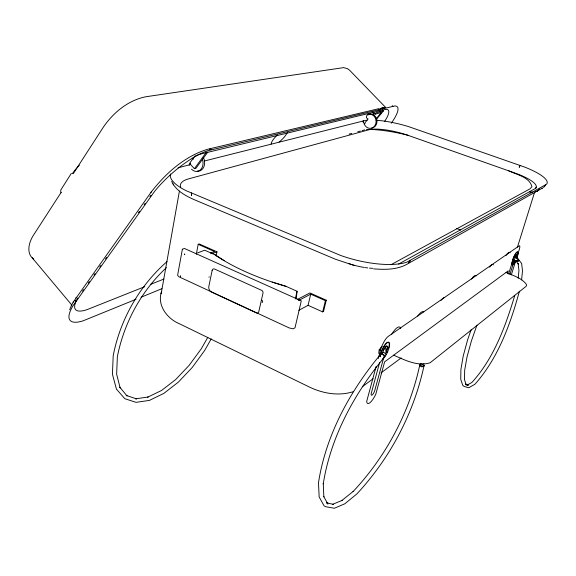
<?xml version="1.0" encoding="UTF-8"?>
<svg xmlns="http://www.w3.org/2000/svg" width="576" height="576" viewBox="0 0 576 576"><rect width="100%" height="100%" fill="white"/><g stroke="black" fill="none" stroke-linecap="round" stroke-linejoin="round"><path stroke-width="0.86" d="M518.306 259.582L517.586 258.617A2.534 2.419 -35 0 0 517.169 258.401M197.474 252.95L204.703 250.207L214.949 254.765A125.467 44.755 13.1 0 0 272.146 282.06L286.15 286.402L297.065 291.269L296.237 298.778M184.608 254.664L184.723 253.937L184.586 254.657M518.22 278.23L518.954 270.374L518.076 263.441L518.436 264.11L515.707 260.755M521.611 279.95L522.482 270.864L521.654 263.513L518.198 259.106A2.527 2.412 -34.8 0 0 516.859 258.725M420.091 364.99L419.94 365.969L421.783 366.883L423.907 366.322L424.231 365.407M179.417 191.102L161.158 293.782L161.554 291.586C156.722 305.294 167.378 318.938 179.726 323.899L310.162 387.403C323.374 393.602 338.976 396.194 353.117 391.73M196.315 254.268L198.194 244.303L199.174 243.943L216.972 251.82L216.151 255.989M519.401 291.247C510.379 324.295 498.096 358.25 475.006 384.178L468.792 387.749L464.083 386.438L462.751 385.315L460.742 379.325L460.901 369.497L463.226 356.026L467.647 339.71L471.146 329.702M419.861 364.486C409.903 411.775 386.136 456.35 353.102 491.551L353.347 491.285L341.777 500.573L342.194 500.364L332.323 504.446M423.979 365.89C413.798 413.503 389.923 458.381 356.796 493.999L344.83 503.784L334.325 508.27L325.57 506.678L324.043 505.8L319.147 496.937L318.499 482.724C325.764 435.722 349.337 392.148 379.404 355.795M295.286 298.973L297.065 291.269M298.85 310.291L308.066 305.33L310.716 294.156L325.411 300.665L326.268 300.197L309.888 292.946L297.216 299.52M308.066 305.33L322.682 311.89L325.411 300.665M326.268 300.197L323.539 311.407L322.682 311.89M376.193 366.25L366.696 401.4A12.276 3.6 -65.5 0 0 375.775 394.265L384.638 361.836L508.241 270.857L507.449 273.398M378.281 358.538L380.599 349.963A11.549 3.47 -66.2 0 1 388.325 336.326L519.084 245.909A5.357 1.202 -68.2 0 1 519.257 249.581L516.874 257.177M379.656 362.398L371.218 393.509A4.025 1.181 -65.5 0 0 372.175 394.985A4.025 1.181 -65.5 0 0 374.666 390.83L384.034 356.45M514.764 295.481C505.462 326.39 493.913 358.33 471.823 382.514L466.87 385.243M508.579 274.039L513.389 258.638M517.435 247.154L534.607 192.218M535.68 188.784L536.213 187.07M509.976 274.298L513.173 264.082M513.706 262.375L514.505 259.826M511.315 274.903L515.815 260.554M476.942 325.166L471.391 340.999L466.999 357.041L464.695 370.116L464.414 379.462L466.243 384.977L465.739 384.3M424.217 365.328L422.482 366.098L420.415 365.306M69.66 309.773L71.654 304.985M326.635 502.877L327.895 504.05L323.676 496.39L323.834 496.886L323.266 483.422L323.251 483.862C330.682 436.817 354.442 393.322 384.581 356.954L384.545 355.997L383.292 354.917A3.384 1.994 33.7 0 0 381.571 354.334M73.138 302.234L151.33 191.894C165.694 173.318 184.45 156.492 207.238 149.393L379.267 108.569M71.237 305.77L73.519 301.522M207.814 337.298L201.362 348.682L189.065 365.436L175.637 379.598L161.532 390.485L147.73 397.159L148.111 397.022L135.59 398.815L136.519 398.88L126.23 395.41L127.03 395.935L119.786 387.173L120.146 387.958L116.647 374.22L117.353 356.717C123.97 322.985 141.185 291.038 166.435 267.638M211.234 338.882L204.689 350.431L192.247 367.459L178.474 382.025L163.886 393.372L149.407 400.406L136.03 402.343L124.826 398.7L116.438 389.117L112.442 374.249L113.198 355.738C120.168 319.651 139.298 285.804 167.026 261.619M71.316 173.369L60.948 189.742L60.638 190.966L61.121 192.751M61.114 192.442L33.818 234.641C29.11 241.589 25.632 253.109 33.574 259.157L32.458 258.084M73.303 173.606L103.032 127.642C112.99 112.802 128.117 100.202 145.987 96.732L343.577 67.63L347.472 68.659L349.495 70.114L385.733 107.525M82.534 291.125L83.578 289.663M88.279 283.075L89.323 281.606M94.018 275.018L95.062 273.557M99.763 266.969L100.807 265.5M105.502 258.912L106.546 257.45M138.384 212.789L139.428 211.327M144.122 204.732L145.166 203.27M149.868 196.682L150.912 195.214M150.955 192.42L151.33 191.894M75.852 297.972L76.291 297.367M194.796 156.139L189.554 163.375L194.371 168.696L195.955 168.286L207.828 152.042M189.079 165.269L190.562 163.224M194.371 168.696L206.489 152.1M364.14 123.761L368.093 118.966L366.516 117.864A2.902 2.527 83.7 0 1 368.302 114.386L369.05 114.178A7.121 6.199 83.3 0 1 375.948 119.93A7.121 6.199 83.3 0 1 371.758 128.102A7.121 6.199 83.3 0 1 364.14 123.761L365.069 123.617M372.139 114.84L373.846 112.774M373.19 114.581L374.328 113.198M372.758 111.838L375.005 114.163L376.171 112.752L383.35 111.002L382.234 109.858M376.157 118.814L381.298 112.615L375.005 114.163M376.495 119.261L383.35 111.002M420.113 364.579L419.76 365.609L419.868 364.334M538.97 189.655L539.64 188.885A9.54 9.158 54.3 0 1 535.543 191.801M543.37 187.445L544.586 186.48M362.261 386.777L373.068 378.763M380.988 372.895L401.162 357.941M262.109 302.609L262.685 301.514L262.044 300.233M517.954 260.554L516.766 260.964A2.534 2.412 -34.7 0 1 515.419 260.582L514.836 259.97M383.89 357.401L384.595 356.94M424.015 363.888L422.597 364.284L420.487 363.672M535.032 192.247L406.822 264.334C396.756 269.863 384.732 269.719 373.615 268.862M536.515 191.426L542.542 188.042L541.656 188.532M398.621 264.046L534.658 188.87A32.753 8.215 15.5 0 0 515.009 173.059L407.75 135.223A55.087 13.802 14 0 0 366.48 129.456M384.566 356.63L384.811 356.494A1.382 0.684 36.2 0 0 384.696 355.637L383.45 354.542A3.37 1.656 36.2 0 0 382.342 354.002M391.032 264.701L529.992 188.856L531.936 186.754C529.618 177.07 516.672 174.701 508.766 170.842M298.418 300.571L310.716 294.156M136.037 299.29L83.074 320.839A50.177 14.688 -39.4 0 1 72.958 305.813L154.62 191.369A53.359 17.338 -41.4 0 1 207.151 150.89L394.747 105.97A39.895 9.54 -44.2 0 1 391.284 123.206M141.034 297.245L161.834 288.713M144.706 286.697L88.754 308.966A39.182 11.65 -39.3 0 1 77.818 297.979M150.552 284.364L163.908 279.05M212.026 253.742L216.972 251.82M210.406 253.123L214.51 251.532L198.194 244.303M208.829 277.085L209.398 276.991M178.034 167.839L190.418 164.534M368.302 114.386L369.972 114.048A7.114 6.192 83.3 0 1 376.956 120.42A7.114 6.192 83.3 0 1 371.585 128.182M349.121 134.107L351.72 133.409M357.775 131.767L360.367 131.069M362.102 130.601L364.694 129.895M204.307 161.021L365.652 120.384A39.557 9.446 13.9 0 1 367.128 120.226M467.215 385.056L468.54 385.063L465.638 384.091M515.786 258.286L516.24 258.235A2.534 2.419 -35 0 1 516.715 258.271M332.856 504.346L333.418 504.382L326.88 502.884M369.461 268.114L372.701 268.322M365.234 267.61L367.769 267.912M364.37 267.458L360.907 266.854A32.53 11.556 14.1 0 1 352.26 264.694M354.031 265.414L335.376 259.214L193.946 199.555C186.005 195.977 177.566 191.556 172.966 183.823M286.15 286.416L272.138 282.067M506.059 272.47C513.216 275.652 522.108 277.992 526.644 284.818L526.147 286.294L430.15 362.75C417.946 366.833 404.784 360.036 393.682 355.176M456.444 228.434L460.62 230.04M224.345 260.726L214.812 254.621M192.247 158.155L193.514 159.149M515.491 260.626L516.002 261.223A2.506 2.448 -56.8 0 0 517.334 261.612L518.803 260.748L518.537 259.38M378.986 110.34L380.722 112.046M32.263 257.868L71.87 305.143M385.74 353.916L385.92 354.254L384.502 352.807A3.377 1.994 33.7 0 0 382.781 352.231M171.648 181.382L173.542 184.889M379.807 353.57A4.003 1.231 -66 0 1 379.145 350.834A4.003 1.231 -66 0 1 382.111 346.406M532.526 192.283A9.54 9.158 54.3 0 1 529.481 191.729L529.574 191.765A9.432 9.05 54.3 0 0 532.584 192.305M170.482 173.938A53.287 16.985 11.2 0 0 186.228 190.742L340.618 255.442A56.671 19.418 14 0 0 406.944 262.116L546.602 184.19A41.998 10.282 15.5 0 0 524.52 167.033L408.794 126.684A39.557 9.446 13.9 0 0 376.157 120.247M408.29 135.432A30.859 7.553 13.9 0 0 368.892 129.787L188.568 178.877A41.522 13.55 11.2 0 0 180.727 187.69M538.963 189.648A9.432 9.05 54.3 0 1 534.6 192.089M391.788 334.202A15.61 4.68 -66.2 0 1 400.752 328.493M489.571 267.156A12.701 3.103 -67.7 0 1 493.466 264.866M471.506 279.072A13.234 3.377 -67.5 0 1 476.266 275.839M417.773 316.022A14.846 4.248 -66.7 0 1 423.77 311.94M441.058 300.348A14.155 3.866 -67.1 0 1 444.715 297.432M506.059 255.478A12.211 2.866 -68 0 1 510.098 252.734M384.552 121.514A31.169 7.574 -44.2 0 0 384.502 109.613L201.679 153.799A41.666 13.752 -41.4 0 0 195.25 156.038M368.093 114.962A2.894 2.52 83.7 0 1 369.223 114.257M202.392 159.106A9.346 7.25 78.8 0 1 200.448 169.848A9.346 7.25 78.8 0 1 191.506 169.214M203.314 157.363A9.331 7.243 78.9 0 1 203.796 166.99A9.331 7.243 78.9 0 1 197.258 171.13M72.295 173.693A44.424 17.23 -39.9 0 1 79.344 165.161M287.266 132.494A10.93 3.254 -43.4 0 1 279.173 141.998M271.138 144.029A10.93 3.254 -43.4 0 1 277.474 134.849M384.962 347.22A5.234 1.57 -66.1 0 1 387.223 346.716A5.234 1.57 -66.1 0 1 385.747 352.231M382.154 354.06A5.234 1.57 -66.1 0 1 382.306 353.03M380.124 356.666A9.367 2.808 -66.1 0 1 385.531 343.937A9.367 2.808 -66.1 0 1 389.081 346.169M388.951 346.817A9.367 2.808 -66.1 0 1 388.606 348.199M387.576 351.151A9.367 2.808 -66.1 0 1 386.921 352.634M384.25 357.113A9.367 2.808 -66.1 0 1 383.09 358.416M380.419 356.803A9.367 2.801 -66.1 0 1 386.186 343.663A9.367 2.801 -66.1 0 1 389.11 347.537A9.367 2.801 -66.1 0 1 382.327 359.338M382.45 354.197A5.234 1.57 -66.1 0 1 384.797 347.998A5.234 1.57 -66.1 0 1 387.468 346.63A5.234 1.57 -66.1 0 1 386.042 352.361M515.419 255.449A3.91 0.878 -68.1 0 1 515.995 257.875M514.8 260.561A3.91 0.878 -68.1 0 1 513.302 260.568M513.49 259.747A3.91 0.878 -68.1 0 1 513.778 258.826M514.548 256.946A3.91 0.878 -68.1 0 1 514.987 256.118M515.498 260.834A7.006 1.57 -68.1 0 1 511.898 263.844A7.006 1.57 -68.1 0 1 515.318 253.915A7.006 1.57 -68.1 0 1 517.716 254.398M517.378 255.866A7.006 1.57 -68.1 0 1 516.866 257.508M515.722 260.921A7.006 1.57 -68.1 0 1 512.158 263.239A7.006 1.57 -68.1 0 1 516.535 252.634A7.006 1.57 -68.1 0 1 517.097 257.594M515.03 260.654A3.917 0.878 -68.1 0 1 513.533 260.654A3.917 0.878 -68.1 0 1 516.038 255.067A3.917 0.878 -68.1 0 1 516.233 257.969M517.154 258.667A2.534 2.398 -14.7 0 1 518.04 259.027L518.746 259.992A1.037 0.979 -14.5 0 1 518.4 260.942L517.19 261.324A2.534 2.39 -14.7 0 1 515.83 260.906M379.958 349.934A2.21 0.763 -64.4 0 1 379.685 350.194L379.094 350.28A1.656 0.576 -64.4 0 1 379.008 349.783M351.418 264.434A32.53 11.556 14.1 0 1 348.919 263.614M514.922 255.506A3.002 0.677 -68.1 0 1 515.304 257.27M513.641 257.911A3.002 0.677 -68.1 0 1 513.943 257.191M514.267 256.514A3.002 0.677 -68.1 0 1 514.606 255.946M383.414 350.057A4.01 1.202 -66.1 0 1 385.488 347.962A4.01 1.202 -66.1 0 1 385.668 350.438M182.376 249.235L177.602 275.314L178.97 276.79L289.202 327.931L293.17 328.831L294.998 327.802L301.298 300.852L184.435 248.479L182.376 249.235M212.141 270.425L208.822 286.495A4.37 3.456 68.3 0 0 211.5 292.039L256.169 312.804A2.347 1.894 65.6 0 0 258.732 311.882L263.009 293.09A2.304 1.879 66.7 0 0 261.338 290.196L214.646 269.057A2.527 2.009 69.2 0 0 212.141 270.425M520.034 165.384L519.25 167.22L520.034 165.384M410.306 260.64L408.809 262.706L410.306 260.64M75.204 300.578L75.506 301.939L75.204 300.578M545.371 185.162L544.802 185.998L545.371 185.162M378.202 110.534L379.519 109.361L378.202 110.534M380.981 108.418L380.246 108.85L382.486 107.791L385.214 107.712L383.198 107.64L380.981 108.418M180.439 275.983L180.54 276.516L180.439 275.983M209.815 149.162L211.284 149.645L209.815 149.162M363.384 122.76L363.233 120.83L363.384 122.76M392.832 106.243L392.242 106.034L392.832 106.243M191.563 195.343L191.398 193.097L191.563 195.343"/></g></svg>
